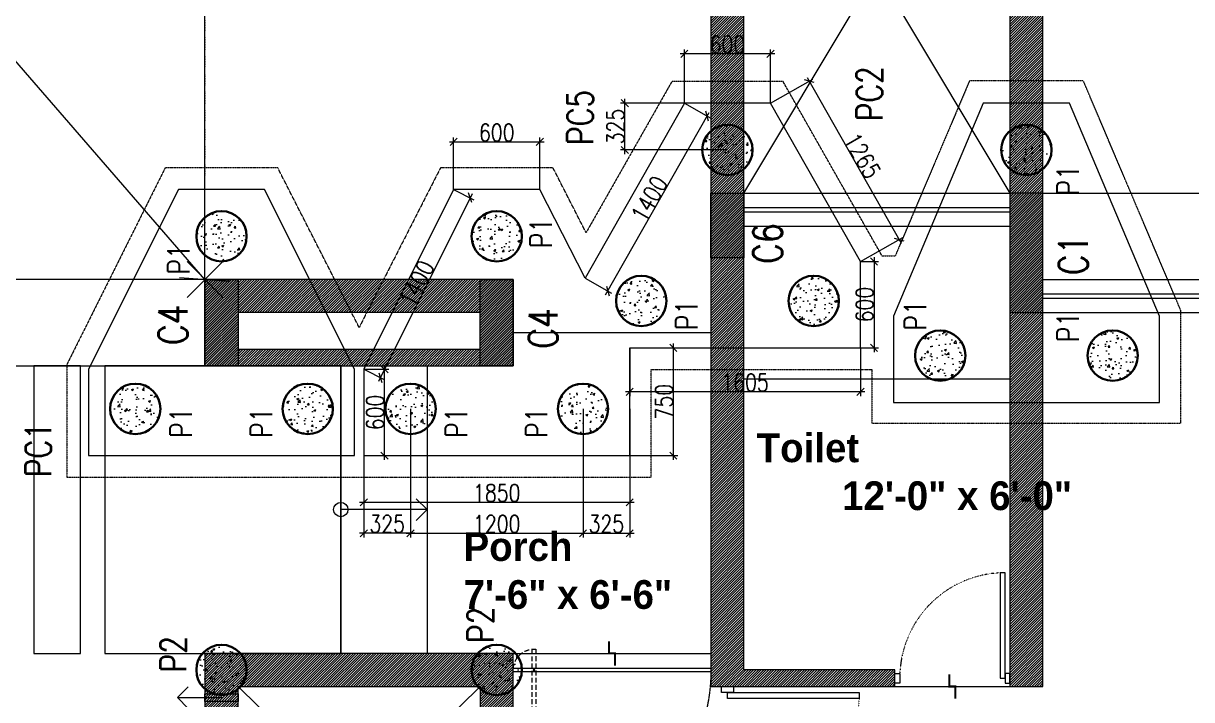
# Model space of a CAD drawing. Header units: metres. Extents: x 5205117 to 5948571, y 646915 to 1143748.
# Drawn here: x 5365237 to 5373365, y 853814 to 858516 of the extents above; entities that cross this region are included whole.
import ezdxf

# ---------------------------------------------------------------- set-up
doc = ezdxf.new("R2010")
doc.units = ezdxf.units.M
doc.header["$MEASUREMENT"] = 0
doc.header["$PDMODE"] = 35
doc.header["$PDSIZE"] = 10
for name, pattern in [('DASHED', [0.75, 0.5, -0.25]), ('DOT', [0.25, 0, -0.25]), ('DOT2', [0.125, 0, -0.125]), ('HIDDEN', [0.375, 0.25, -0.125])]:
    doc.linetypes.add(name, pattern=pattern)
doc.layers.get('0').update_dxf_attribs({"color": 1, "linetype": 'DASHED', "lineweight": 30})
for name, color, linetype, lineweight in [('A-Door', 3, 'Continuous', 15), ('A-Floor drop', 7, 'Continuous', 5), ('CAR', 251, 'Continuous', 0), ('road ht', 8, 'Continuous', 5), ('S-C-0-UP TO F.F', 6, 'Continuous', 20), ('S-FOUND-EXCAVATION', 253, 'HIDDEN', 0), ('S-FOUND-FOOTING', 7, 'Continuous', 15), ('S-PILE', 96, 'Continuous', 30), ('S-TEXT', 7, 'Continuous', 0), ('S-TEXT COL.', 1, 'Continuous', 0), ('S-TEXT PILE', 7, 'Continuous', 0)]:
    doc.layers.add(name, color=color, linetype=linetype, lineweight=lineweight)
doc.layers.add('A-GF', color=8, linetype='Continuous', lineweight=0, transparency=0.5)
doc.styles.add('C-ROOM', font='arial.ttf')
doc.styles.add('CENTURY GOTHIC', font='GOTHIC.TTF')
doc.styles.add('SETU 1', font='romans.shx', dxfattribs={"width": 0.8})
doc.styles.get("Standard").update_dxf_attribs({"font": 'GOTHIC.TTF'})
doc.dimstyles.new('A-DIM 100', dxfattribs={"dimscale": 100, "dimtxt": 2.5, "dimasz": 1.5, "dimexe": 1, "dimexo": 1, "dimgap": 0.5, "dimtad": 1, "dimdec": 0, "dimrnd": 5, "dimzin": 3, "dimdsep": 46, "dimtxsty": 'C-ROOM', "dimblk1": 'ARCHTICK', "dimblk2": 'ARCHTICK', "dimsah": 1, "dimcen": 1.5, "dimdle": 1, "dimclrd": 256, "dimclre": 256, "dimclrt": 256, "dimadec": 0, "dimazin": 0, "dimtfac": 0.6, "dimtdec": 0, "dimtofl": 0, "dimtmove": 1, "dimatfit": 3, "dimfxl": 1, "dimtolj": 1, "dimtzin": 0, "dimlwd": -1, "dimlwe": -1, "dimarcsym": 0})
doc.dimstyles.get("Standard").update_dxf_attribs({"dimtxt": 2, "dimasz": 1, "dimexe": 0, "dimexo": 0, "dimgap": 0.1, "dimtad": 1, "dimdsep": 46, "dimtxsty": 'Standard', "dimblk": 'OBLIQUE', "dimcen": 0.1, "dimclrd": 256, "dimclre": 256, "dimclrt": 256, "dimadec": 0, "dimazin": 0, "dimtfac": 1, "dimtofl": 0, "dimtmove": 1, "dimatfit": 2, "dimldrblk": 'OPEN90', "dimfxl": 1, "dimtolj": 1, "dimtzin": 0, "dimlwd": -1, "dimlwe": -1, "dimarcsym": 0})

# ---------------------------------------------------------------- blocks, each defined once
blk = doc.blocks.new('_Oblique')
at = {"color": 0, "linetype": 'ByBlock', "lineweight": -2}
blk.add_line((-0.5, -0.5), (0.5, 0.5), dxfattribs=at)
blk = doc.blocks.new('*D180')
at = {"layer": 'Defpoints', "color": 0, "ltscale": 5, "transparency": 16777216}
for p in [(5377151.429364423, 861802.9195294972), (5377151.429364423, 857608.0877386779), (5366501.429364374, 857433.8411118553)]:
    blk.add_point(p, dxfattribs=at)
at = {"layer": 'road ht', "linetype": 'DOT2', "ltscale": 5, "transparency": 16777216}
for p, q in [((5366501.429364374, 857433.8411118553), (5366501.429364374, 861802.9195294972)), ((5377151.429364423, 857608.0877386779), (5377151.429364423, 861802.9195294972))]:
    blk.add_line(p, q, dxfattribs=at)
at = {"layer": 'road ht', "color": 1, "ltscale": 5, "transparency": 16777216}
blk.add_line((5366501.429364374, 861802.9195294972), (5377151.429364423, 861802.9195294972), dxfattribs=at)
at = {"layer": 'road ht', "color": 1, "ltscale": 5, "transparency": 16777216, "xscale": 250, "yscale": 250, "zscale": 250, "rotation": 180}
blk.add_blockref('_Oblique', (5366501.429364374, 861802.9195294972), dxfattribs=at)
at = {"layer": 'road ht', "color": 1, "ltscale": 5, "transparency": 16777216, "xscale": 250, "yscale": 250, "zscale": 250}
blk.add_blockref('_Oblique', (5377151.429364423, 861802.9195294972), dxfattribs=at)
at = {"layer": 'road ht', "color": 1, "ltscale": 5, "transparency": 16777216, "insert": (5371826.429364398, 862086.7230645074), "char_height": 350, "attachment_point": 5}
blk.add_mtext('\\A1;10650', dxfattribs=at)
blk = doc.blocks.new('_Open90')
at = {"color": 0, "linetype": 'ByBlock', "lineweight": -2}
for p, q in [((-0.5, 0.5), (0, 0)), ((0, 0), (-1, 0)), ((0, 0), (-0.5, -0.5))]:
    blk.add_line(p, q, dxfattribs=at)
blk = doc.blocks.new('*D182')
at = {"layer": 'Defpoints', "color": 0, "ltscale": 5, "transparency": 16777216}
for p in [(5358020.811343731, 866498.1662550089), (5358020.811343731, 866498.1662550094), (5366500.711225956, 856735.5877385256)]:
    blk.add_point(p, dxfattribs=at)
at = {"layer": 'road ht', "linetype": 'DOT2', "ltscale": 5, "transparency": 16777216}
for p, q in [((5358020.811343731, 866498.1662550089), (5358020.811343731, 866498.1662550094)), ((5366500.711225956, 856735.5877385256), (5366500.711225956, 856735.587738526))]:
    blk.add_line(p, q, dxfattribs=at)
at = {"layer": 'road ht', "color": 1, "ltscale": 5, "transparency": 16777216}
blk.add_line((5366500.711225956, 856735.587738526), (5358020.811343731, 866498.1662550094), dxfattribs=at)
at = {"layer": 'road ht', "color": 1, "ltscale": 5, "transparency": 16777216, "xscale": 250, "yscale": 250, "zscale": 250}
for p, rotation in [((5358020.811343731, 866498.1662550094), 130.9779961594724), ((5366500.711225956, 856735.587738526), 310.9779961594724)]:
    blk.add_blockref('_Oblique', p, dxfattribs=dict(at, rotation=rotation))
at = {"layer": 'road ht', "color": 1, "ltscale": 5, "transparency": 16777216, "insert": (5362475.022020847, 861802.9865975189), "char_height": 350, "attachment_point": 5, "rotation": 310.9779961594724}
blk.add_mtext('\\A1;12931', dxfattribs=at)
blk = doc.blocks.new('*D183')
at = {"layer": 'Defpoints', "color": 0, "ltscale": 5, "transparency": 16777216}
for p in [(5366500.711225966, 868125.2669088686), (5367095.437769011, 868125.2669088686), (5367095.437769011, 856735.587738526)]:
    blk.add_point(p, dxfattribs=at)
at = {"layer": 'road ht', "linetype": 'DOT2', "ltscale": 5, "transparency": 16777216}
for p, q in [((5367095.437769011, 868125.2669088686), (5366500.711225966, 868125.2669088686)), ((5367095.437769011, 856735.587738526), (5366500.711225966, 856735.587738526))]:
    blk.add_line(p, q, dxfattribs=at)
at = {"layer": 'road ht', "color": 1, "ltscale": 5, "transparency": 16777216}
blk.add_line((5366500.711225966, 856735.587738526), (5366500.711225966, 868125.2669088686), dxfattribs=at)
at = {"layer": 'road ht', "color": 1, "ltscale": 5, "transparency": 16777216, "xscale": 250, "yscale": 250, "zscale": 250}
for p, rotation in [((5366500.711225966, 868125.2669088686), 90), ((5366500.711225966, 856735.587738526), 270)]:
    blk.add_blockref('_Oblique', p, dxfattribs=dict(at, rotation=rotation))
at = {"layer": 'road ht', "color": 1, "ltscale": 5, "transparency": 16777216, "insert": (5366216.907690955, 862430.4273236956), "char_height": 350, "attachment_point": 5, "rotation": 90}
blk.add_mtext('\\A1;11390', dxfattribs=at)
blk = doc.blocks.new('*D184')
at = {"layer": 'Defpoints', "color": 0, "ltscale": 5, "transparency": 16777216}
for p in [(5356393.71068999, 856735.5877385256), (5356393.71068999, 856435.5877385256), (5366500.711225955, 856435.5877385256)]:
    blk.add_point(p, dxfattribs=at)
at = {"layer": 'road ht', "linetype": 'DOT2', "ltscale": 5, "transparency": 16777216}
for p, q in [((5356393.71068999, 856435.5877385256), (5356393.71068999, 856735.5877385256)), ((5366500.711225955, 856435.5877385256), (5366500.711225955, 856735.5877385256))]:
    blk.add_line(p, q, dxfattribs=at)
at = {"layer": 'road ht', "color": 1, "ltscale": 5, "transparency": 16777216}
blk.add_line((5366500.711225955, 856735.5877385256), (5356393.71068999, 856735.5877385256), dxfattribs=at)
at = {"layer": 'road ht', "color": 1, "ltscale": 5, "transparency": 16777216, "xscale": 250, "yscale": 250, "zscale": 250, "rotation": 180}
blk.add_blockref('_Oblique', (5356393.71068999, 856735.5877385256), dxfattribs=at)
at = {"layer": 'road ht', "color": 1, "ltscale": 5, "transparency": 16777216, "xscale": 250, "yscale": 250, "zscale": 250}
blk.add_blockref('_Oblique', (5366500.711225955, 856735.5877385256), dxfattribs=at)
at = {"layer": 'road ht', "color": 1, "ltscale": 5, "transparency": 16777216, "insert": (5361447.210957972, 857019.3912735358), "char_height": 350, "attachment_point": 5}
blk.add_mtext('\\A1;10107', dxfattribs=at)
blk = doc.blocks.new('P2')
at = {"layer": 'S-PILE', "lineweight": 0}
h = blk.add_hatch(dxfattribs=at)
h.set_pattern_fill('AR-CONC', color=256, scale=20)
h.set_pattern_definition([(49.99999999999999, (0, 0), (143.4520365201507, -12.55042699651902), [15, -165]), (355, (0, 0), (-27.7502667226, 150.4384267400024), [12, -132]), (100.45144446, (11.9543362, -1.0458688), (115.7017693454224, 137.8879981937259), [12.7480384, -140.2284224]), (46.18420000000001, (0, 40), (213.4482661343145, -33.10385615861531), [22.5, -247.5]), (96.63563549, (17.787349, 37.2413386), (186.9323891348457, 194.8237201549101), [19.1220684, -210.342752]), (351.1841639899999, (0, 40), (186.9323890109546, 194.823720053998), [18, -198.0000002]), (21, (20, 30), (119.3814104236923, -80.52377813306776), [15, -165]), (326.0000000000001, (20, 30), (48.66306638431634, 145.0300090093706), [12, -132]), (71.45144474, (29.9484508, 23.2896852), (168.0444753459942, 64.50623056127077), [12.748038, -140.2284224]), (37.50000000000001, (0, 0), (2.431971063458134, 66.5787707662623), [0, -130.4, 0, -134, 0, -132.5]), (7.499999999999999, (0, 0), (52.61390748842972, 78.88234237647205), [0, -76.39999999999999, 0, -127.4, 0, -50.5]), (327.5, (-44.6, 0), (106.7644872344818, -4.510974346875951), [0, -50, 0, -156, 0, -207]), (317.5, (-64.6, 0), (116.6372338684772, 20.02099646646354), [0, -65, 0, -103.6, 0, -147])])
edge = h.paths.add_edge_path()
edge.add_arc((0, 0), 175, 0, 360)
at = {"layer": 'S-PILE'}
blk.add_circle((0, 0), 175, dxfattribs=at)
blk = doc.blocks.new('*D149')
at = {"layer": 'Defpoints', "color": 0, "transparency": 16777216}
for p in [(4260515.381194309, 950815.4859255631), (4260819.179510071, 950815.4859255631), (4260515.381194309, 950065.6223027683)]:
    blk.add_point(p, dxfattribs=at)
at = {"layer": 'S-TEXT', "color": 9, "transparency": 16777216}
for p, q in [((4260515.381194309, 950815.4859255631), (4260849.179510071, 950815.4859255631)), ((4260515.381194309, 950065.6223027683), (4260849.179510071, 950065.6223027683))]:
    blk.add_line(p, q, dxfattribs=at)
at = {"layer": 'S-TEXT', "transparency": 16777216}
blk.add_line((4260819.179510071, 950035.6223027683), (4260819.179510071, 950845.4859255631), dxfattribs=at)
at = {"layer": 'S-TEXT', "transparency": 16777216, "xscale": 50, "yscale": 50, "zscale": 50}
for p, rotation in [((4260819.179510071, 950815.4859255631), 90), ((4260819.179510071, 950065.6223027683), 270)]:
    blk.add_blockref('_Oblique', p, dxfattribs=dict(at, rotation=rotation))
at = {"layer": 'S-TEXT', "color": 0, "lineweight": 0, "transparency": 16777216, "insert": (4260754.17951007, 950440.5541141643), "char_height": 120, "attachment_point": 5, "rotation": 90, "style": 'SETU 1'}
blk.add_mtext('\\A1;750', dxfattribs=at)
blk = doc.blocks.new('*D150')
at = {"layer": 'Defpoints', "color": 0, "transparency": 16777216}
for p in [(4258665.381194307, 950065.6223027678), (4260515.381194307, 950065.6223027678), (4258665.381194307, 949740.7982134083)]:
    blk.add_point(p, dxfattribs=at)
at = {"layer": 'S-TEXT', "color": 9, "transparency": 16777216}
for p, q in [((4258665.381194307, 950065.6223027678), (4258665.381194307, 949710.7982134083)), ((4260515.381194307, 950065.6223027678), (4260515.381194307, 949710.7982134083))]:
    blk.add_line(p, q, dxfattribs=at)
at = {"layer": 'S-TEXT', "transparency": 16777216}
blk.add_line((4260545.381194307, 949740.7982134083), (4258635.381194307, 949740.7982134083), dxfattribs=at)
at = {"layer": 'S-TEXT', "transparency": 16777216, "xscale": 50, "yscale": 50, "zscale": 50, "rotation": 180}
blk.add_blockref('_Oblique', (4258665.381194307, 949740.7982134083), dxfattribs=at)
at = {"layer": 'S-TEXT', "transparency": 16777216, "xscale": 50, "yscale": 50, "zscale": 50}
blk.add_blockref('_Oblique', (4260515.381194307, 949740.7982134083), dxfattribs=at)
at = {"layer": 'S-TEXT', "color": 0, "lineweight": 0, "transparency": 16777216, "insert": (4259590.381194307, 949805.7982134083), "char_height": 120, "attachment_point": 5, "style": 'SETU 1'}
blk.add_mtext('\\A1;1850', dxfattribs=at)
blk = doc.blocks.new('*D151')
at = {"layer": 'Defpoints', "color": 0, "transparency": 16777216}
for p in [(4258665.381194309, 950665.622351063), (4258809.001595939, 950665.622351063), (4258665.381194309, 950065.6223027683)]:
    blk.add_point(p, dxfattribs=at)
at = {"layer": 'S-TEXT', "color": 9, "transparency": 16777216}
for p, q in [((4258665.381194309, 950665.622351063), (4258839.001595939, 950665.622351063)), ((4258665.381194309, 950065.6223027683), (4258839.001595939, 950065.6223027683))]:
    blk.add_line(p, q, dxfattribs=at)
at = {"layer": 'S-TEXT', "transparency": 16777216}
blk.add_line((4258809.001595939, 950035.6223027683), (4258809.001595939, 950695.622351063), dxfattribs=at)
at = {"layer": 'S-TEXT', "transparency": 16777216, "xscale": 50, "yscale": 50, "zscale": 50}
for p, rotation in [((4258809.001595939, 950665.622351063), 90), ((4258809.001595939, 950065.6223027683), 270)]:
    blk.add_blockref('_Oblique', p, dxfattribs=dict(at, rotation=rotation))
at = {"layer": 'S-TEXT', "color": 0, "lineweight": 0, "transparency": 16777216, "insert": (4258744.001595938, 950365.6223269142), "char_height": 120, "attachment_point": 5, "rotation": 90, "style": 'SETU 1'}
blk.add_mtext('\\A1;600', dxfattribs=at)
blk = doc.blocks.new('*D152')
at = {"layer": 'Defpoints', "color": 0, "transparency": 16777216}
for p in [(4260895.381248605, 952515.6223038386), (4261053.521312717, 952425.7811273597), (4260204.615275288, 951299.7235412868)]:
    blk.add_point(p, dxfattribs=at)
at = {"layer": 'S-TEXT', "color": 9, "transparency": 16777216}
for p, q in [((4260895.381248605, 952515.6223038386), (4261079.605798122, 952410.9622333001)), ((4260204.615275288, 951299.7235412868), (4260388.839824805, 951195.0634707485))]:
    blk.add_line(p, q, dxfattribs=at)
at = {"layer": 'S-TEXT', "transparency": 16777216}
blk.add_line((4260347.936445341, 951183.797879403), (4261068.340206776, 952451.8656127653), dxfattribs=at)
at = {"layer": 'S-TEXT', "transparency": 16777216, "xscale": 50, "yscale": 50, "zscale": 50}
for p, rotation in [((4261053.521312717, 952425.7811273597), 60.39859847699834), ((4260362.7553394, 951209.8823648081), 240.3985984769984)]:
    blk.add_blockref('_Oblique', p, dxfattribs=dict(at, rotation=rotation))
at = {"layer": 'S-TEXT', "color": 0, "lineweight": 0, "transparency": 16777216, "insert": (4260651.621941013, 951849.9393498793), "char_height": 120, "attachment_point": 5, "rotation": 60.398598476998345, "style": 'SETU 1'}
blk.add_mtext('\\A1;1400', dxfattribs=at)
blk = doc.blocks.new('*D153')
at = {"layer": 'Defpoints', "color": 0, "transparency": 16777216}
for p in [(4260480.93224106, 952515.6223038393), (4261195.381248606, 952515.6223038393), (4261195.381248606, 952190.6223521349)]:
    blk.add_point(p, dxfattribs=at)
at = {"layer": 'S-TEXT', "color": 9, "transparency": 16777216}
for p, q in [((4261195.381248606, 952515.6223038393), (4260450.93224106, 952515.6223038393)), ((4261195.381248606, 952190.6223521349), (4260450.93224106, 952190.6223521349))]:
    blk.add_line(p, q, dxfattribs=at)
at = {"layer": 'S-TEXT', "transparency": 16777216}
blk.add_line((4260480.93224106, 952160.6223521349), (4260480.93224106, 952545.6223038393), dxfattribs=at)
at = {"layer": 'S-TEXT', "transparency": 16777216, "xscale": 50, "yscale": 50, "zscale": 50}
for p, rotation in [((4260480.93224106, 952515.6223038393), 90), ((4260480.93224106, 952190.6223521349), 270)]:
    blk.add_blockref('_Oblique', p, dxfattribs=dict(at, rotation=rotation))
at = {"layer": 'S-TEXT', "color": 0, "lineweight": 0, "transparency": 16777216, "insert": (4260415.932241059, 952353.1223279857), "char_height": 120, "attachment_point": 5, "rotation": 90, "style": 'SETU 1'}
blk.add_mtext('\\A1;325', dxfattribs=at)
blk = doc.blocks.new('*D154')
at = {"layer": 'Defpoints', "color": 0, "transparency": 16777216}
for p in [(4261495.381248605, 952515.6223038388), (4262389.362554112, 951568.2973265003), (4262120.38123531, 951415.485973858)]:
    blk.add_point(p, dxfattribs=at)
at = {"layer": 'S-TEXT', "color": 9, "transparency": 16777216}
for p, q in [((4261495.381248605, 952515.6223038388), (4261790.447053083, 952683.2525500641)), ((4262120.38123531, 951415.485973858), (4262415.447039788, 951583.1162200833))]:
    blk.add_line(p, q, dxfattribs=at)
at = {"layer": 'S-TEXT', "transparency": 16777216}
blk.add_line((4261749.543673825, 952694.518142157), (4262404.181447695, 951542.2128408244), dxfattribs=at)
at = {"layer": 'S-TEXT', "transparency": 16777216, "xscale": 50, "yscale": 50, "zscale": 50}
for p, rotation in [((4261764.362567408, 952668.4336564811), 119.6014004760367), ((4262389.362554112, 951568.2973265003), 299.6014004760366)]:
    blk.add_blockref('_Oblique', p, dxfattribs=dict(at, rotation=rotation))
at = {"layer": 'S-TEXT', "color": 0, "lineweight": 0, "transparency": 16777216, "insert": (4262133.378946391, 952150.4730942533), "char_height": 120, "attachment_point": 5, "rotation": 299.60140047603664, "style": 'SETU 1'}
blk.add_mtext('\\A1;1265', dxfattribs=at)
blk = doc.blocks.new('*D155')
at = {"layer": 'Defpoints', "color": 0, "transparency": 16777216}
for p in [(4262120.381235311, 951415.4859738587), (4262120.381235311, 950815.4859255631), (4262215.015110537, 950815.4859255631)]:
    blk.add_point(p, dxfattribs=at)
at = {"layer": 'S-TEXT', "transparency": 16777216}
blk.add_line((4262215.015110537, 951445.4859738587), (4262215.015110537, 950785.4859255631), dxfattribs=at)
at = {"layer": 'S-TEXT', "color": 9, "transparency": 16777216}
for p, q in [((4262120.381235311, 951415.4859738587), (4262245.015110537, 951415.4859738587)), ((4262120.381235311, 950815.4859255631), (4262245.015110537, 950815.4859255631))]:
    blk.add_line(p, q, dxfattribs=at)
at = {"layer": 'S-TEXT', "transparency": 16777216, "xscale": 50, "yscale": 50, "zscale": 50}
for p, rotation in [((4262215.015110537, 951415.4859738587), 90), ((4262215.015110537, 950815.4859255631), 270)]:
    blk.add_blockref('_Oblique', p, dxfattribs=dict(at, rotation=rotation))
at = {"layer": 'S-TEXT', "color": 0, "lineweight": 0, "transparency": 16777216, "insert": (4262150.015110536, 951115.4859497095), "char_height": 120, "attachment_point": 5, "rotation": 90, "style": 'SETU 1'}
blk.add_mtext('\\A1;600', dxfattribs=at)
blk = doc.blocks.new('*D156')
at = {"layer": 'Defpoints', "color": 0, "transparency": 16777216}
for p in [(4260515.381194307, 950815.4859255627), (4262120.381235309, 950815.4859255627), (4260515.381194307, 950508.5170957707)]:
    blk.add_point(p, dxfattribs=at)
at = {"layer": 'S-TEXT', "color": 9, "transparency": 16777216}
for p, q in [((4260515.381194307, 950815.4859255627), (4260515.381194307, 950478.5170957707)), ((4262120.381235309, 950815.4859255627), (4262120.381235309, 950478.5170957707))]:
    blk.add_line(p, q, dxfattribs=at)
at = {"layer": 'S-TEXT', "transparency": 16777216}
blk.add_line((4262150.381235309, 950508.5170957707), (4260485.381194307, 950508.5170957707), dxfattribs=at)
at = {"layer": 'S-TEXT', "transparency": 16777216, "xscale": 50, "yscale": 50, "zscale": 50, "rotation": 180}
blk.add_blockref('_Oblique', (4260515.381194307, 950508.5170957707), dxfattribs=at)
at = {"layer": 'S-TEXT', "transparency": 16777216, "xscale": 50, "yscale": 50, "zscale": 50}
blk.add_blockref('_Oblique', (4262120.381235309, 950508.5170957707), dxfattribs=at)
at = {"layer": 'S-TEXT', "color": 0, "lineweight": 0, "transparency": 16777216, "insert": (4261317.881214809, 950573.5170957707), "char_height": 120, "attachment_point": 5, "style": 'SETU 1'}
blk.add_mtext('\\A1;1605', dxfattribs=at)
blk = doc.blocks.new('*D157')
at = {"layer": 'Defpoints', "color": 0, "transparency": 16777216}
for p in [(4258990.381202457, 950390.7587293396), (4260190.381202457, 950390.7587293386), (4260190.381202457, 949525.6278877249)]:
    blk.add_point(p, dxfattribs=at)
at = {"layer": 'S-TEXT', "color": 9, "transparency": 16777216}
for p, q in [((4258990.381202457, 950390.7587293396), (4258990.381202457, 949495.6278877249)), ((4260190.381202457, 950390.7587293386), (4260190.381202457, 949495.6278877249))]:
    blk.add_line(p, q, dxfattribs=at)
at = {"layer": 'S-TEXT', "transparency": 16777216}
blk.add_line((4258960.381202457, 949525.6278877249), (4260220.381202457, 949525.6278877249), dxfattribs=at)
at = {"layer": 'S-TEXT', "transparency": 16777216, "xscale": 50, "yscale": 50, "zscale": 50, "rotation": 180}
blk.add_blockref('_Oblique', (4258990.381202457, 949525.6278877249), dxfattribs=at)
at = {"layer": 'S-TEXT', "transparency": 16777216, "xscale": 50, "yscale": 50, "zscale": 50}
blk.add_blockref('_Oblique', (4260190.381202457, 949525.6278877249), dxfattribs=at)
at = {"layer": 'S-TEXT', "color": 0, "lineweight": 0, "transparency": 16777216, "insert": (4259590.381202457, 949590.6278877249), "char_height": 120, "attachment_point": 5, "style": 'SETU 1'}
blk.add_mtext('\\A1;1200', dxfattribs=at)
blk = doc.blocks.new('*D158')
at = {"layer": 'Defpoints', "color": 0, "transparency": 16777216}
for p in [(4260190.381202457, 950390.7587293386), (4260515.381194307, 950390.7587293389), (4260515.381194307, 949525.6278877212)]:
    blk.add_point(p, dxfattribs=at)
at = {"layer": 'S-TEXT', "color": 9, "transparency": 16777216}
for p, q in [((4260190.381202457, 950390.7587293386), (4260190.381202457, 949495.6278877212)), ((4260515.381194307, 950390.7587293389), (4260515.381194307, 949495.6278877212))]:
    blk.add_line(p, q, dxfattribs=at)
at = {"layer": 'S-TEXT', "transparency": 16777216}
blk.add_line((4260160.381202457, 949525.6278877212), (4260545.381194307, 949525.6278877212), dxfattribs=at)
at = {"layer": 'S-TEXT', "transparency": 16777216, "xscale": 50, "yscale": 50, "zscale": 50, "rotation": 180}
blk.add_blockref('_Oblique', (4260190.381202457, 949525.6278877212), dxfattribs=at)
at = {"layer": 'S-TEXT', "transparency": 16777216, "xscale": 50, "yscale": 50, "zscale": 50}
blk.add_blockref('_Oblique', (4260515.381194307, 949525.6278877212), dxfattribs=at)
at = {"layer": 'S-TEXT', "color": 0, "lineweight": 0, "transparency": 16777216, "insert": (4260352.881198382, 949590.6278877212), "char_height": 120, "attachment_point": 5, "style": 'SETU 1'}
blk.add_mtext('\\A1;325', dxfattribs=at)
blk = doc.blocks.new('*D132')
at = {"layer": 'Defpoints', "color": 0, "transparency": 16777216}
for p in [(4258665.381279909, 950390.7587293386), (4258990.38127176, 950390.7587293386), (4258665.381279909, 949525.627887724)]:
    blk.add_point(p, dxfattribs=at)
at = {"layer": 'S-TEXT', "color": 9, "transparency": 16777216}
for p, q in [((4258665.381279909, 950390.7587293386), (4258665.381279909, 949495.627887724)), ((4258990.38127176, 950390.7587293386), (4258990.38127176, 949495.627887724))]:
    blk.add_line(p, q, dxfattribs=at)
at = {"layer": 'S-TEXT', "transparency": 16777216}
blk.add_line((4259020.38127176, 949525.627887724), (4258635.381279909, 949525.627887724), dxfattribs=at)
at = {"layer": 'S-TEXT', "transparency": 16777216, "xscale": 50, "yscale": 50, "zscale": 50, "rotation": 180}
blk.add_blockref('_Oblique', (4258665.381279909, 949525.627887724), dxfattribs=at)
at = {"layer": 'S-TEXT', "transparency": 16777216, "xscale": 50, "yscale": 50, "zscale": 50}
blk.add_blockref('_Oblique', (4258990.38127176, 949525.627887724), dxfattribs=at)
at = {"layer": 'S-TEXT', "color": 0, "lineweight": 0, "transparency": 16777216, "insert": (4258827.881275835, 949590.627887724), "char_height": 120, "attachment_point": 5, "style": 'SETU 1'}
blk.add_mtext('\\A1;325', dxfattribs=at)
blk = doc.blocks.new('*D174')
at = {"layer": 'Defpoints', "color": 0, "transparency": 16777216}
for p in [(4259290.381207604, 951915.6223027678), (4258665.381194307, 950665.6223510627), (4258780.023531538, 950608.301179013)]:
    blk.add_point(p, dxfattribs=at)
at = {"layer": 'S-TEXT', "transparency": 16777216}
blk.add_line((4259418.439953343, 951885.133946127), (4258766.60712303, 950581.4683636043), dxfattribs=at)
at = {"layer": 'S-TEXT', "color": 9, "transparency": 16777216}
for p, q in [((4259290.381207604, 951915.6223027678), (4259431.856360244, 951844.8847222105)), ((4258665.381194307, 950665.6223510627), (4258806.856346946, 950594.8847705051))]:
    blk.add_line(p, q, dxfattribs=at)
at = {"layer": 'S-TEXT', "transparency": 16777216, "xscale": 50, "yscale": 50, "zscale": 50}
for p, rotation in [((4259405.023544835, 951858.3011307183), 63.43494744988325), ((4258780.023531538, 950608.301179013), 243.4349474498832)]:
    blk.add_blockref('_Oblique', p, dxfattribs=dict(at, rotation=rotation))
at = {"layer": 'S-TEXT', "color": 0, "lineweight": 0, "transparency": 16777216, "insert": (4259034.385771468, 951262.370039966), "char_height": 120, "attachment_point": 5, "rotation": 63.43494744988322, "style": 'SETU 1'}
blk.add_mtext('\\A1;1400', dxfattribs=at)
blk = doc.blocks.new('*D175')
at = {"layer": 'Defpoints', "color": 0, "transparency": 16777216}
for p in [(4259890.381207604, 952246.6179736964), (4259290.381207604, 951915.6223027678), (4259890.381207604, 951915.6223027678)]:
    blk.add_point(p, dxfattribs=at)
at = {"layer": 'S-TEXT', "color": 9, "transparency": 16777216}
for p, q in [((4259290.381207604, 951915.6223027678), (4259290.381207604, 952276.6179736964)), ((4259890.381207604, 951915.6223027678), (4259890.381207604, 952276.6179736964))]:
    blk.add_line(p, q, dxfattribs=at)
at = {"layer": 'S-TEXT', "transparency": 16777216}
blk.add_line((4259260.381207604, 952246.6179736964), (4259920.381207604, 952246.6179736964), dxfattribs=at)
at = {"layer": 'S-TEXT', "transparency": 16777216, "xscale": 50, "yscale": 50, "zscale": 50, "rotation": 180}
blk.add_blockref('_Oblique', (4259290.381207604, 952246.6179736964), dxfattribs=at)
at = {"layer": 'S-TEXT', "transparency": 16777216, "xscale": 50, "yscale": 50, "zscale": 50}
blk.add_blockref('_Oblique', (4259890.381207604, 952246.6179736964), dxfattribs=at)
at = {"layer": 'S-TEXT', "color": 0, "lineweight": 0, "transparency": 16777216, "insert": (4259590.381207604, 952311.6179736964), "char_height": 120, "attachment_point": 5, "style": 'SETU 1'}
blk.add_mtext('\\A1;600', dxfattribs=at)
blk = doc.blocks.new('*D176')
at = {"layer": 'Defpoints', "color": 0, "transparency": 16777216}
for p in [(4260895.381248605, 952858.9544522734), (4260895.381248605, 952515.6223038388), (4261495.381248605, 952515.6223038388)]:
    blk.add_point(p, dxfattribs=at)
at = {"layer": 'S-TEXT', "transparency": 16777216}
blk.add_line((4261525.381248605, 952858.9544522734), (4260865.381248605, 952858.9544522734), dxfattribs=at)
at = {"layer": 'S-TEXT', "color": 9, "transparency": 16777216}
for p, q in [((4260895.381248605, 952515.6223038388), (4260895.381248605, 952888.9544522734)), ((4261495.381248605, 952515.6223038388), (4261495.381248605, 952888.9544522734))]:
    blk.add_line(p, q, dxfattribs=at)
at = {"layer": 'S-TEXT', "transparency": 16777216, "xscale": 50, "yscale": 50, "zscale": 50, "rotation": 180}
blk.add_blockref('_Oblique', (4260895.381248605, 952858.9544522734), dxfattribs=at)
at = {"layer": 'S-TEXT', "transparency": 16777216, "xscale": 50, "yscale": 50, "zscale": 50}
blk.add_blockref('_Oblique', (4261495.381248605, 952858.9544522734), dxfattribs=at)
at = {"layer": 'S-TEXT', "color": 0, "lineweight": 0, "transparency": 16777216, "insert": (4261195.381248605, 952923.9544522734), "char_height": 120, "attachment_point": 5, "style": 'SETU 1'}
blk.add_mtext('\\A1;600', dxfattribs=at)
blk = doc.blocks.new('main door')
at = {"layer": 'A-GF', "linetype": 'DASHED', "ltscale": 100}
blk.add_lwpolyline([(20, -1857.999999999767), (20, 218), (-20, 218), (-20, -1857.999999999767)], close=True, dxfattribs=at)
at = {"layer": 'A-GF', "ltscale": 100}
blk.add_lwpolyline([(-1857.999999999767, -20), (218, -20), (218, 20), (-1857.999999999767, 20)], close=True, dxfattribs=at)
blk.add_circle((0, 0), 9, dxfattribs=at)
at = {"layer": 'A-GF', "linetype": 'DASHED', "ltscale": 100}
blk.add_arc((0, 0), 218.5154456783318, 3.936166112277916, 86.06383388961461, dxfattribs=at)
at = {"layer": 'A-GF', "linetype": 'DASHED'}
blk.add_arc((0, 2.91038304567337e-11), 1858.107639508308, 180.6167230009314, 269.3832769974191, dxfattribs=at)
blk = doc.blocks.new('A$Cee6da9fb')
at = {"layer": 'A-Door', "ltscale": 10}
for p, q in [((-51.04166666665697, 1122.916666666395), (-102.0833333333139, 1122.916666666395)), ((-102.0833333333139, 1122.916666666395), (-102.0833333333139, 0)), ((-51.04166666665697, 0), (-51.04166666665697, 1122.916666666395)), ((-1224.99999999968, -51.04166666656965), (-1224.99999999968, 51.04166666662786)), ((-1224.99999999968, 51.04166666662786), (-1173.958333333023, 51.04166666662786)), ((-1173.958333333023, 51.04166666662786), (-1173.958333333023, -51.04166666656965)), ((-102.0833333333139, 0), (-51.04166666665697, 0)), ((0, 51.04166666662786), (-51.04166666665697, 51.04166666662786)), ((-51.04166666665697, 51.04166666662786), (-51.04166666665697, -51.04166666656965)), ((0, -51.04166666656965), (0, 51.04166666662786)), ((-1173.958333333023, -51.04166666656965), (-1224.99999999968, -51.04166666656965)), ((-51.04166666665697, -51.04166666656965), (0, -51.04166666656965))]:
    blk.add_line(p, q, dxfattribs=at)
at = {"layer": 'A-Door', "linetype": 'DOT', "ltscale": 2}
blk.add_ellipse((-51.04166666665697, 0), major_axis=(-794.0219897071947, 794.0219897071947), ratio=0.9999999999999923, start_param=-0.785398163397452, end_param=0.7853981633974523, dxfattribs=at)
blk = doc.blocks.new('drop')
at = {"layer": 'A-Floor drop', "ltscale": 3, "const_width": 0.01875}
blk.add_lwpolyline([(-0.1124999999983629, 0.02812499999959073), (0, 0.02812499999959073), (0, -0.02812499999959073), (0.1125000000010914, -0.02812499999959073)], dxfattribs=at)
blk = doc.blocks.new('fdgdg')
at = {"layer": 'S-C-0-UP TO F.F'}
h = blk.add_hatch(color=251, dxfattribs=at)
h.dxf.hatch_style = 1
h.paths.add_polyline_path([(4261310.381237108, 951890.6223521344), (4261080.381237108, 951890.6223521344), (4261080.381237108, 951440.6223521344), (4261310.381237108, 951440.6223521344)])
h = blk.add_hatch(color=251, dxfattribs=at)
h.dxf.hatch_style = 1
h.paths.add_polyline_path([(4263160.381237108, 951890.6223521344), (4263390.381237108, 951890.6223521344), (4263390.381237108, 951060.6223521344), (4263160.381237108, 951060.6223521344)])
h = blk.add_hatch(color=251, dxfattribs=at)
h.dxf.hatch_style = 1
h.paths.add_polyline_path([(4257790.381237108, 951290.6223521344), (4257560.381237108, 951290.6223521344), (4257560.381237108, 950690.6223521344), (4257790.381237108, 950690.6223521344)])
h = blk.add_hatch(color=251, dxfattribs=at)
h.dxf.hatch_style = 1
h.paths.add_polyline_path([(4259705.381237108, 951290.6223521344), (4259475.381237108, 951290.6223521344), (4259475.381237108, 950690.6223521344), (4259705.381237108, 950690.6223521344)])
at = {"layer": 'S-C-0-UP TO F.F', "color": 5}
for points in [[(4261080.381237108, 951890.6223521344), (4261310.381237108, 951890.6223521344), (4261310.381237108, 951440.6223521344), (4261080.381237108, 951440.6223521344)], [(4263390.381237108, 951890.6223521344), (4263160.381237108, 951890.6223521344), (4263160.381237108, 951060.6223521344), (4263390.381237108, 951060.6223521344)], [(4257560.381237108, 951290.6223521344), (4257790.381237108, 951290.6223521344), (4257790.381237108, 950690.6223521344), (4257560.381237108, 950690.6223521344)], [(4259475.381237108, 951290.6223521344), (4259705.381237108, 951290.6223521344), (4259705.381237108, 950690.6223521344), (4259475.381237108, 950690.6223521344)]]:
    blk.add_lwpolyline(points, close=True, dxfattribs=at)
at = {"layer": 'S-FOUND-EXCAVATION'}
blk.add_line((4262270.381235309, 951455.119644572), (4262362.80342483, 951455.119644572), dxfattribs=at)
for points in [[(4262270.381235309, 951455.119644572), (4261582.680879153, 952665.6223038388), (4260808.08161989, 952665.6223038388), (4260211.708448334, 951615.8754585618), (4259982.245768554, 952065.6223027678), (4259198.516648429, 952065.6223027678), (4258632.881201168, 950956.9768934259)], [(4262200.381223841, 950665.4859255627), (4262200.381223841, 950290.128227531), (4264350.381223841, 950290.128227531), (4264350.381223841, 951072.732066487), (4263671.816427979, 952670.2646541018), (4262878.946048069, 952670.2646541018), (4262362.80342483, 951455.119644572)], [(4258632.881201168, 950956.9768934259), (4258067.245768554, 952065.6223212266), (4257283.516648429, 952065.6223212266), (4256600.381194307, 950701.6769124186), (4256600.381194307, 949915.6223212266), (4258515.381191916, 949915.6223027678)], [(4258515.381191916, 949915.6223212266), (4258515.381191916, 949915.6223027678), (4260665.381194307, 949915.6223027678), (4260665.381194307, 950665.4859255627), (4262200.381223841, 950665.4859255627)]]:
    blk.add_lwpolyline(points, dxfattribs=at)
at = {"layer": 'S-FOUND-FOOTING', "color": 5}
blk.add_lwpolyline([(4260895.381248605, 952515.6223038388), (4260204.615275287, 951299.7235412868), (4259890.381207604, 951915.6223027678), (4259290.381207604, 951915.6223027678), (4258665.381194307, 950665.6223510625), (4258665.381194307, 950065.6223027678), (4260515.381194307, 950065.6223027678), (4260515.381194307, 950815.4859255627), (4262120.381235309, 950815.4859255627), (4262120.381235309, 951415.4859738583), (4261495.381248605, 952515.6223038388)], close=True, dxfattribs=at)
at = {"layer": 'S-FOUND-FOOTING', "color": 202}
blk.add_lwpolyline([(4262975.38123711, 952515.6223521344), (4262350.381223815, 951035.4859738583), (4262350.381223815, 950435.4859255636), (4264200.381223815, 950435.4859255636), (4264200.381223815, 951035.4859738583), (4263575.38123711, 952515.6223521344), (4262975.38123711, 952515.6223521344)], dxfattribs=at)
at = {"layer": 'S-FOUND-FOOTING', "color": 1}
blk.add_lwpolyline([(4258600.381194307, 950065.6223212266), (4258600.381194307, 950665.6223695222), (4257975.381207604, 951915.6223212266), (4257375.381207604, 951915.6223212266), (4256750.381194307, 950665.6223695222), (4256750.381194307, 950065.6223212266), (4258600.381194307, 950065.6223212266)], dxfattribs=at)
at = {"layer": 'S-PILE'}
for p in [(4261195.381248605, 952190.6223521344), (4263275.38123711, 952190.6223521344), (4257675.381207604, 951590.6223695222), (4259590.381207604, 951590.6223510625), (4260595.381243458, 951140.6223521344), (4261795.381243458, 951140.6223521335), (4262675.381231964, 950760.6223521354), (4263875.381231964, 950760.6223521344), (4257075.381202457, 950390.7587477984), (4258275.381202457, 950390.7587477984), (4258990.381202457, 950390.7587293396), (4260190.381202457, 950390.7587293386), (4257675.380555699, 948575.6198142963), (4259590.381647194, 948575.6238334989)]:
    blk.add_blockref('P2', p, dxfattribs=at)
at = {"layer": 'S-TEXT COL.', "color": 7, "style": 'SETU 1', "width": 0.8}
for s, p in [('PC2', (4262273.687500373, 952390.661411454)), ('PC5', (4260260.623209814, 952225.5799850943)), ('PC1', (4256491.250086436, 949915.810771849))]:
    blk.add_text(s, height=180, rotation=90, dxfattribs=at).set_placement(p)
at = {"layer": 'S-TEXT COL.', "color": 1, "true_color": 0xe61414, "style": 'SETU 1', "width": 0.8}
for s, p in [('C6', (4261575.14170809, 951399.3491678787)), ('C1', (4263701.372355426, 951319.5943686618, 5.293787952852549e-08)), ('C4', (4257437.870293199, 950834.6093422892)), ('C4', (4260013.727849679, 950808.8879705882))]:
    blk.add_text(s, height=200, rotation=90, dxfattribs=at).set_placement(p)
at = {"layer": 'S-TEXT PILE', "style": 'SETU 1', "width": 0.8}
for s, height, p in [('P1', 150, (4263639.25024017, 951875.2039338527)), ('P1', 150, (4259973.451969237, 951508.1196734998)), ('P1', 150, (4257451.961547583, 951324.6877534203)), ('P1', 150, (4260986.421075284, 950938.6494537322)), ('P1', 150, (4262577.133649727, 950934.6093693329)), ('P1', 150, (4263639.25024017, 950855.2767380858)), ('P1', 150, (4257468.6625802, 950188.7858493971)), ('P1', 150, (4258026.830680036, 950188.7858493971)), ('P1', 150, (4259383.6625802, 950188.7858309373)), ('P1', 150, (4259941.830680036, 950188.7858309373)), ('P2', 180, (4259567.330170093, 948763.1958208196)), ('P2', 180, (4257429.801004224, 948559.1699264953))]:
    blk.add_text(s, height=height, rotation=90, dxfattribs=at).set_placement(p)
at = {"layer": 'S-TEXT', "lineweight": 0}
for base, p1, p2, angle, picture, middle in [((4260895.381248605, 952858.9544522734), (4261495.381248605, 952515.6223038388), (4260895.381248605, 952515.6223038388), 7.016709298534877e-15, '*D176', (4261195.381248605, 952923.9544522734)), ((4260480.93224106, 952515.6223038393), (4261195.381248605, 952190.6223521344), (4261195.381248605, 952515.6223038388), 90, '*D153', (4260415.932241059, 952353.1223279857)), ((4259890.381207604, 952246.6179736964), (4259290.381207604, 951915.6223027678), (4259890.381207604, 951915.6223027678), 7.016709298534877e-15, '*D175', (4259590.381207604, 952311.6179736964)), ((4262215.015110537, 950815.4859255631), (4262120.381235309, 951415.4859738583), (4262120.381235309, 950815.4859255627), 90, '*D155', (4262150.015110536, 951115.4859497095)), ((4260515.381194307, 950508.5170957707), (4262120.381235309, 950815.4859255627), (4260515.381194307, 950815.4859255627), 7.016709298534877e-15, '*D156', (4261317.881214809, 950573.5170957707)), ((4260819.179510071, 950815.4859255631), (4260515.381194307, 950065.6223027678), (4260515.381194307, 950815.4859255627), 90, '*D149', (4260754.17951007, 950440.5541141643)), ((4258809.001595939, 950665.622351063), (4258665.381194307, 950065.6223027678), (4258665.381194307, 950665.6223510625), 90, '*D151', (4258744.001595938, 950365.6223269142)), ((4258665.381279909, 949525.627887724), (4258990.38127176, 950390.7587293386), (4258665.381279909, 950390.7587293386), 180, '*D132', (4258827.881275835, 949590.627887724)), ((4260190.381202457, 949525.6278877249), (4258990.381202457, 950390.7587293396), (4260190.381202457, 950390.7587293386), 7.016709298534877e-15, '*D157', (4259590.381202457, 949590.6278877249)), ((4260515.381194307, 949525.6278877212), (4260190.381202457, 950390.7587293386), (4260515.381194307, 950390.7587293389), 7.016709298534877e-15, '*D158', (4260352.881198382, 949590.6278877212)), ((4258665.381194307, 949740.7982134083), (4260515.381194307, 950065.6223027678), (4258665.381194307, 950065.6223027678), 7.016709298534877e-15, '*D150', (4259590.381194307, 949805.7982134083))]:
    dim = blk.add_linear_dim(base=base, p1=p1, p2=p2, angle=angle, dimstyle='A-DIM 100', override={"dimtxt": 1.2, "dimasz": 0.5, "dimexe": 0.3, "dimexo": 0, "dimgap": 0.05, "dimtxsty": 'SETU 1', "dimblk1": 'Oblique', "dimblk2": 'Oblique', "dimdle": 0.3, "dimclre": 9, "dimclrt": 0}, dxfattribs=at)
    dim.commit()
    dim.dimension.update_dxf_attribs({"geometry": picture, "text_midpoint": middle})
for p1, p2, distance, picture, middle in [((4261495.381248605, 952515.6223038388), (4262120.381235309, 951415.4859738583), 309.35781768294817, '*D154', (4262133.378946391, 952150.4730942533)), ((4260204.615275287, 951299.7235412868), (4260895.381248605, 952515.6223038388), -181.8783023575717, '*D152', (4260651.621941013, 951849.9393498793)), ((4259290.381207604, 951915.6223027678), (4258665.381194307, 950665.6223510625), 128.17403111052, '*D174', (4259034.385771468, 951262.370039966))]:
    dim = blk.add_aligned_dim(p1=p1, p2=p2, distance=distance, dimstyle='A-DIM 100', override={"dimtxt": 1.2, "dimasz": 0.5, "dimexe": 0.3, "dimexo": 0, "dimgap": 0.05, "dimtxsty": 'SETU 1', "dimblk1": 'Oblique', "dimblk2": 'Oblique', "dimdle": 0.3, "dimclre": 9, "dimclrt": 0}, dxfattribs=at)
    dim.commit()
    dim.dimension.update_dxf_attribs({"geometry": picture, "text_midpoint": middle})
blk = doc.blocks.new('ghgd')
at = {"layer": 'CAR', "ltscale": 10, "transparency": 33554559}
h = blk.add_hatch(dxfattribs=at)
h.set_pattern_fill('ANSI31', color=256, scale=100, angle=180)
h.set_pattern_definition([(225, (2960271.305681674, -188940.8567231777), (8.83883476483184, -8.838834764831851), [])])
h.paths.add_polyline_path([(5366730.711225001, 848675.5877385256), (5366730.711225001, 850085.5877386448), (5368530.711225001, 850085.5877386448), (5368530.711225001, 847995.5877385256), (5368415.711225955, 847995.5877385256), (5368415.711225955, 847545.5877385256), (5368645.711225001, 847545.5877385256), (5368645.711225001, 851225.5877386448), (5368530.711225001, 851225.5877386448), (5368530.711225001, 850200.5877386448), (5366730.711225001, 850200.5877386448), (5366730.711225001, 853905.5877385256), (5368415.711225955, 853905.5877385256), (5368415.711225955, 852025.5877385256), (5368645.711225001, 852025.5877385256), (5368645.711225001, 854135.5877385256), (5366500.711225955, 854135.5877385256), (5366500.711225955, 848675.5877385256)])
h.paths.add_polyline_path([(5366500.711225955, 842028.0877386448), (5366500.711225955, 847775.5877385256), (5367515.711225001, 847775.5877385256), (5367515.711225001, 847545.5877385256), (5366730.711225001, 847545.5877385256), (5366730.711225001, 842970.5877386448), (5367515.711225001, 842970.5877386448), (5367515.711225001, 842740.5877385256), (5366730.711225001, 842740.5877385256), (5366730.711225001, 841215.5877386448), (5368415.711225955, 841215.5877386448), (5368415.711225955, 842970.5877386448), (5368645.711225001, 842970.5877386448), (5368645.711225001, 840985.5877385256), (5366500.711225955, 840985.5877385256), (5366500.711225955, 841928.0877385256), (5366600.711225001, 841928.0877385256), (5366600.711225001, 842028.0877386448)])
h.paths.add_polyline_path([(5376665.711225955, 852625.5877385256), (5376920.711225955, 852625.5877385256), (5376920.711225955, 852255.5877385256), (5376665.711225955, 852255.5877385256)], flags=16)
h.paths.add_polyline_path([(5376920.711225955, 852855.5877386448), (5376920.711225955, 856505.5877385256), (5376550.711225001, 856505.5877385256), (5376550.711225001, 858710.5877386448), (5377150.708561389, 858709.8687417624), (5377150.711225001, 852025.5877385256), (5376550.711225001, 852025.5877385256), (5376550.711225001, 852855.5877386448)])
h.paths.add_polyline_path([(5376920.711225955, 856735.5877385256), (5376665.711225955, 856735.5877385256), (5376665.711225955, 858480.5877386448), (5376920.711225955, 858480.5877386448)], flags=16)
h.paths.add_polyline_path([(5370250.711225955, 854020.5877385256), (5370250.711225955, 860420.5877385256), (5372100.711225001, 860420.5877385256), (5372100.711225001, 853905.5877385256), (5372330.711225955, 853905.5877385256), (5372330.711225955, 860650.5877385256), (5370020.711225001, 860650.5877385256), (5370020.711225001, 853905.5877385256), (5371300.711225001, 853905.5877385256), (5371300.711225001, 854020.5877385256)])
h.paths.add_polyline_path([(5370020.711225001, 852905.5877385256), (5370250.711225955, 852905.5877385256), (5370250.711225955, 852255.5877385256), (5372100.711225001, 852255.5877385256), (5372100.711225001, 852855.5877386448), (5372330.711225955, 852855.5877386448), (5372330.711225955, 852025.5877385256), (5370020.711225001, 852025.5877385256)])
h.paths.add_polyline_path([(5370735.711225001, 848260.5877385256), (5370735.711225001, 847775.5877385256), (5370250.711225955, 847775.5877385256), (5370250.711225955, 848260.5877385256)], flags=16)
h.paths.add_polyline_path([(5370850.711225001, 848375.5877385256), (5370850.711225001, 847545.5877385256), (5370020.711225001, 847545.5877385256), (5370020.711225001, 848375.5877385256)])
h.paths.add_polyline_path([(5366730.711225001, 856250.5877385256), (5368415.711225955, 856250.5877385256), (5368415.711225955, 856505.5877385256), (5366730.711225001, 856505.5877385256)], flags=16)
h.paths.add_polyline_path([(5366500.711225955, 856135.5877385256), (5368645.711225001, 856135.5877385256), (5368645.711225001, 856735.5877385256), (5366500.711225955, 856735.5877385256)])
h.paths.add_polyline_path([(5376920.711225955, 847775.5877385256), (5376665.711225955, 847775.5877385256), (5376665.711225955, 848145.5877385256), (5376920.711225955, 848145.5877385256)], flags=16)
h.paths.add_polyline_path([(5376665.711225955, 841215.5877386448), (5376665.711225955, 842740.5877385256), (5376920.711225955, 842740.5877385256), (5376920.711225955, 841215.5877386448)], flags=16)
h.paths.add_polyline_path([(5376550.711225001, 840985.5877385256), (5376550.711225001, 842970.5877386448), (5376920.711225955, 842970.5877386448), (5376920.711225955, 847545.5877385256), (5376550.711225001, 847545.5877385256), (5376550.711225001, 848375.5877385256), (5377150.711225001, 848375.5877385256), (5377150.711225001, 840985.5877385256)])
at = {"layer": 'CAR', "ltscale": 5, "transparency": 33554559}
for p, q in [((5370250.711225955, 857335.5877386448), (5372100.711225001, 860420.5877385256)), ((5370250.711225955, 860420.5877385256), (5372100.711225001, 857335.5877386448)), ((5370250.711225955, 857335.5877386448), (5372100.711225001, 857335.5877386448)), ((5370250.711225955, 857235.5877385256), (5372100.711225001, 857235.5877385256)), ((5370250.711225955, 857205.5877386448), (5372100.711225001, 857205.5877386448)), ((5370250.711225955, 857105.5877386448), (5372100.711225001, 857105.5877386448)), ((5372330.711225955, 856735.5877385256), (5376550.711225001, 856735.5877385256)), ((5372330.711225955, 856635.5877385256), (5376550.711225001, 856635.5877385256)), ((5372330.711225955, 856605.5877386448), (5376550.711225001, 856605.5877386448)), ((5372330.711225955, 856505.5877385256), (5376550.711225001, 856505.5877385256)), ((5368645.711225001, 856365.5877385256), (5370020.711225001, 856365.5877385256)), ((5368645.711225001, 856365.5877385256), (5370020.711225001, 856365.5877385256)), ((5367445.711225001, 856135.5877385256), (5367445.711225001, 854135.5877385256)), ((5368045.711225955, 856135.5877385256), (5368045.711225955, 854135.5877385256)), ((5370250.711225955, 856045.5877385256), (5372100.711225001, 856045.5877385256)), ((5368645.711225001, 854135.5877385256), (5370020.711225001, 854135.5877385256)), ((5366730.711225001, 852255.5877385256), (5368415.711225955, 853905.5877385256)), ((5368415.711225955, 852255.5877385256), (5366730.711225001, 853905.5877385256)), ((5371300.711225001, 853905.5877385256), (5372100.711225001, 853905.5877385256))]:
    blk.add_line(p, q, dxfattribs=at)
at = {"layer": 'CAR', "ltscale": 200, "transparency": 33554559}
blk.add_line((5372330.711225955, 857335.5877386448), (5376550.711225001, 857335.5877386448), dxfattribs=at)
at = {"layer": 'CAR', "ltscale": 0.5, "transparency": 33554559}
blk.add_line((5359853.71068999, 856135.5877386779), (5366500.711225955, 856135.5877386779), dxfattribs=at)
at = {"layer": 'CAR', "transparency": 33554559}
for points in [[(5370250.711225955, 854020.5877385256), (5370250.711225955, 860420.5877385256), (5372100.711225001, 860420.5877385256), (5372100.711225001, 853905.5877385256), (5372330.711225955, 853905.5877385256), (5372330.711225955, 860650.5877385256), (5370020.711225001, 860650.5877385256), (5370020.711225001, 853905.5877385256), (5371300.711225001, 853905.5877385256), (5371300.711225001, 854020.5877385256)], [(5366500.711225955, 856135.5877385256), (5368645.711225001, 856135.5877385256), (5368645.711225001, 856735.5877385256), (5366500.711225955, 856735.5877385256)], [(5366730.711225001, 856250.5877385256), (5368415.711225955, 856250.5877385256), (5368415.711225955, 856505.5877385256), (5366730.711225001, 856505.5877385256)], [(5366730.711225001, 848675.5877385256), (5366730.711225001, 850085.5877386448), (5368530.711225001, 850085.5877386448), (5368530.711225001, 847995.5877385256), (5368415.711225955, 847995.5877385256), (5368415.711225955, 847545.5877385256), (5368645.711225001, 847545.5877385256), (5368645.711225001, 851225.5877386448), (5368530.711225001, 851225.5877386448), (5368530.711225001, 850200.5877386448), (5366730.711225001, 850200.5877386448), (5366730.711225001, 853905.5877385256), (5368415.711225955, 853905.5877385256), (5368415.711225955, 852025.5877385256), (5368645.711225001, 852025.5877385256), (5368645.711225001, 854135.5877385256), (5366500.711225955, 854135.5877385256), (5366500.711225955, 848675.5877385256)], [(5366730.711225001, 853800.5877385256), (5366500.711225955, 853800.5877385256), (5366500.711225955, 853855.5877386448), (5366730.711225001, 853855.5877386448)]]:
    blk.add_lwpolyline(points, close=True, dxfattribs=at)
at = {"layer": 'CAR', "ltscale": 0.01, "transparency": 33554559}
for points in [[(5365310.473443476, 856134.1212936756), (5365310.473443476, 854135.5877385256), (5365635.111236064, 854135.5877385256), (5365635.111236064, 856134.1212936756)], [(5365803.09107825, 856134.1212936756), (5365803.09107825, 854135.5877385256), (5367445.711225001, 854135.5877385256), (5367445.711225001, 856134.1212936756)]]:
    blk.add_lwpolyline(points, close=True, dxfattribs=at)
at = {"layer": 'CAR', "ltscale": 5, "transparency": 33554559}
blk.add_circle((5367445.711225001, 855135.5877385256), 50, dxfattribs=at)
at = {"layer": 'CAR', "ltscale": 5, "transparency": 33554559, "xscale": 0.6530612244899405, "yscale": 0.6530612244899405, "zscale": 0.6530612244899405}
blk.add_blockref('A$Cee6da9fb', (5372100.711225001, 853963.0877385256), dxfattribs=at)
at = {"layer": 'CAR', "transparency": 33554559, "xscale": -0.6623294855449124, "yscale": 0.6623294855449124, "zscale": 0.6623294855449124}
blk.add_blockref('main door', (5368790.099052874, 854020.5877385256), dxfattribs=at)
at = {"layer": 'CAR', "ltscale": 6, "transparency": 33554559, "xscale": -750, "yscale": 750, "zscale": 750, "rotation": 270}
for p in [(5369333.211225001, 854135.5877385256), (5371700.711225001, 853905.5877385256)]:
    blk.add_blockref('drop', p, dxfattribs=at)
at = {"layer": 'CAR', "ltscale": 5, "transparency": 33554559, "xscale": -0.8163265306124652, "yscale": 0.8163265306124652, "zscale": 0.8163265306124652, "rotation": 270}
blk.add_blockref('A$Cee6da9fb', (5370135.711225001, 853905.5877385256), dxfattribs=at)
at = {"layer": 'CAR', "transparency": 33554559, "char_height": 200, "attachment_point": 5, "style": 'CENTURY GOTHIC'}
for s, insert, width in [('\\pxql;{\\fCentury Gothic|b1|i0|c0|p34;Toilet^I    ^I^I          12\'-0" x 6\'-0"}', (5371593.783644168, 855396.9643773637), 2509.828253013321), ('\\pxql;{\\fCentury Gothic|b1|i0|c0|p34;Porch\\P7\'-6" x 6\'-6"}', (5370814.74827048, 854710.2926482279), 5030.203356218762)]:
    blk.add_mtext(s, dxfattribs=dict(at, insert=insert, width=width))
at = {"layer": 'CAR', "ltscale": 5, "transparency": 33554559}
for points, override in [([(5368045.711225955, 855135.5877385256), (5367445.711225001, 855135.5877385256)], {"dimasz": 150, "dimtad": 0}), ([(5366309.887116877, 853828.0877385256), (5366621.778605906, 853828.0877385256)], {"dimasz": 150, "dimtad": 0, "dimlwd": 0})]:
    blk.add_leader(points, dimstyle='Standard', override=override, dxfattribs=at)

msp = doc.modelspace()

# ---------------------------------------------------------------- block references
at = {"layer": 'road ht', "transparency": 33554559}
msp.add_blockref('ghgd', (0, 0), dxfattribs=at)
at = {"layer": 'road ht'}
msp.add_blockref('fdgdg', (1108940.329987893, -94555.03461360885), dxfattribs=at)

# ---------------------------------------------------------------- dimensions: what is measured, and where the dimension line sits
at = {"layer": 'road ht', "ltscale": 5}
for p1, p2, distance, picture, middle in [((5367095.437769009, 856735.5877385256), (5367095.437769009, 868125.2669088681), 594.7265430428088, '*D183', (5366216.907690955, 862430.4273236956)), ((5366500.711225955, 856735.5877385256), (5358020.81134373, 866498.1662550087), -1.1615579908421925e-09, '*D182', (5362475.022020847, 861802.9865975189)), ((5366500.711225955, 856435.5877385256), (5356393.71068999, 856435.5877385256), -300, '*D184', (5361447.210957972, 857019.3912735358))]:
    dim = msp.add_aligned_dim(p1=p1, p2=p2, distance=distance, dimstyle='Standard', override={"dimtxt": 350, "dimasz": 250, "dimgap": 100, "dimdec": 0, "dimclrd": 1, "dimclrt": 1, "dimtdec": 0, "dimfxl": 0.1}, dxfattribs=at)
    dim.commit()
    dim.dimension.update_dxf_attribs({"geometry": picture, "text_midpoint": middle})
dim = msp.add_linear_dim(base=(5377151.429364423, 861802.9195294972), p1=(5366501.429364374, 857433.8411118553), p2=(5377151.429364423, 857608.0877386779), dimstyle='Standard', override={"dimtxt": 350, "dimasz": 250, "dimgap": 100, "dimdec": 0, "dimclrd": 1, "dimclrt": 1, "dimtdec": 0, "dimfxl": 0.1}, dxfattribs=at)
dim.commit()
dim.dimension.update_dxf_attribs({"geometry": '*D180', "text_midpoint": (5371826.429364398, 862086.7230645074)})

doc.saveas('drawing.dxf')
